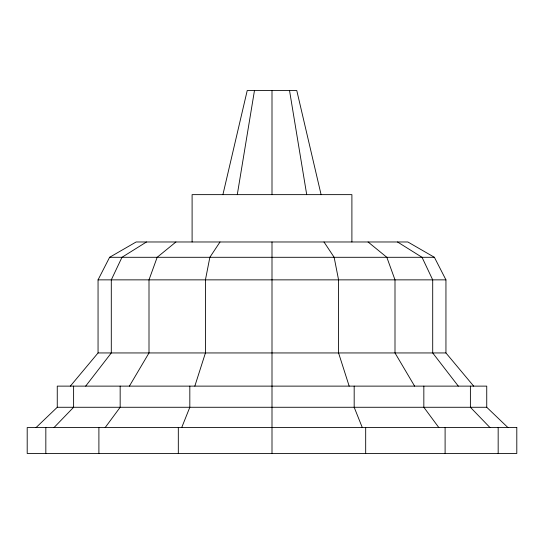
<?xml version="1.0" encoding="UTF-8"?>
<svg xmlns="http://www.w3.org/2000/svg" width="544" height="544" viewBox="0 0 544 544"><rect width="100%" height="100%" fill="white"/><g stroke="black" fill="none" stroke-linecap="round" stroke-linejoin="round"><path stroke-width="0.82" d="M237.286 194.636L254.476 90.528M222.911 194.636L247.221 90.528L296.779 90.528L321.089 194.636M194.827 386.124L205.435 352.947L205.435 279.861L209.855 257.298L220.014 241.978M181.71 427.564L189.822 407.272L189.822 386.124M70.332 386.124L98.056 352.947L98.056 279.861L109.609 257.298L136.143 241.978L407.857 241.978L434.391 257.298L445.944 279.861L445.944 352.947L473.668 386.124M129.397 386.124L149.002 352.947L149.002 279.861L157.168 257.298L175.936 241.978M105.169 427.564L120.163 407.272L120.163 386.124M85.68 386.124L111.296 352.947L111.296 279.861L121.972 257.298L146.486 241.978M54.019 427.564L73.61 407.272L73.61 386.124M36.06 427.564L57.263 407.272L486.737 407.272L507.94 427.564M109.609 257.298L434.391 257.298M98.056 279.861L445.944 279.861M98.056 352.947L445.944 352.947M397.514 241.978L422.028 257.298L432.704 279.861L432.704 352.947L458.32 386.124M368.064 241.978L386.832 257.298L394.998 279.861L394.998 352.947L414.603 386.124M489.981 427.564L470.39 407.272L470.39 386.124M438.831 427.564L423.837 407.272L423.837 386.124M323.986 241.978L334.145 257.298L338.565 279.861L338.565 352.947L349.173 386.124M362.29 427.564L354.178 407.272L354.178 386.124M289.524 90.528L306.714 194.636M498.168 427.564L498.168 453.472M486.737 407.272L486.737 386.124L57.263 386.124L57.263 407.272M445.101 427.564L445.101 453.472M365.684 427.564L365.684 453.472M351.9 241.978L351.9 194.636L192.1 194.636L192.1 241.978M272 90.528L272 194.636M272 241.978L272 453.472M178.316 427.564L178.316 453.472M98.899 427.564L98.899 453.472M45.832 427.564L45.832 453.472M516.8 427.564L27.2 427.564L27.2 453.472L516.8 453.472L516.8 427.564"/></g></svg>
